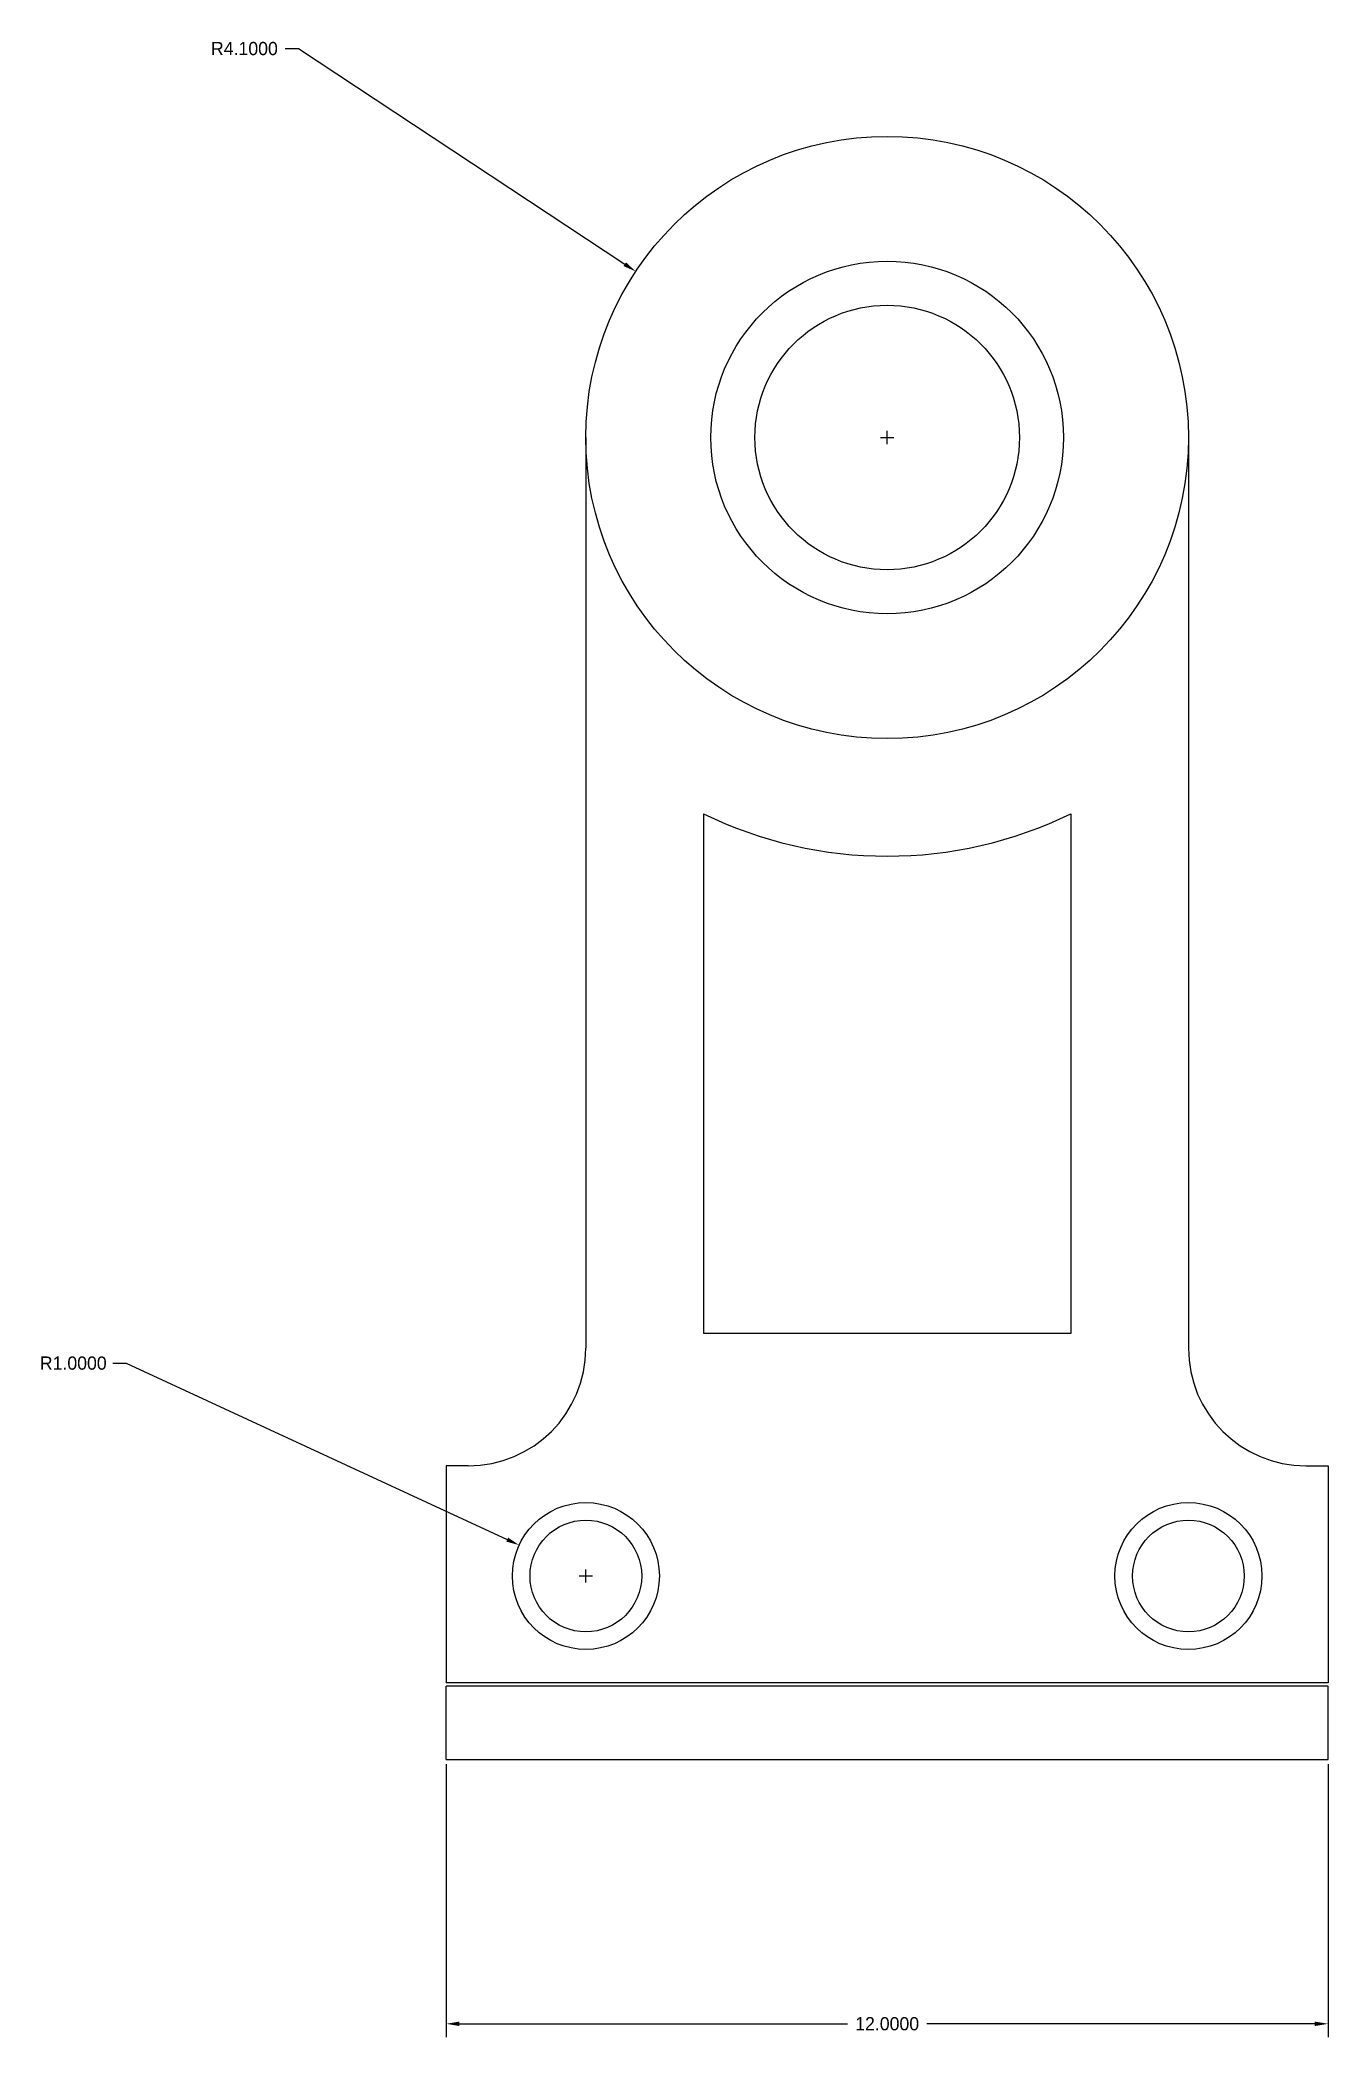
# Model space of a CAD drawing. Header units: inches. Extents: x 38.1 to 55.6, y 8.4 to 35.6.
import ezdxf

# ---------------------------------------------------------------- set-up
doc = ezdxf.new("R2010")
doc.units = ezdxf.units.IN
doc.header["$MEASUREMENT"] = 0
doc.dimstyles.get("Standard").update_dxf_attribs({"dimtxt": 0.18, "dimasz": 0.18, "dimexe": 0.18, "dimexo": 0.0625, "dimgap": 0.09, "dimtad": 0, "dimtih": 1, "dimtoh": 1, "dimdec": 4, "dimzin": 0, "dimdsep": 46, "dimtxsty": 'Standard', "dimcen": 0.09, "dimadec": 0, "dimazin": 0, "dimtfac": 1, "dimtdec": 4, "dimtofl": 0, "dimtmove": 0, "dimatfit": 3, "dimfxl": 1, "dimtolj": 1, "dimtzin": 0, "dimarcsym": 0})

# ---------------------------------------------------------------- blocks, each defined once
blk = doc.blocks.new('*D1')
at = {"color": 0, "lineweight": -2}
for p, q in [((39.094, 17.555), (39.274, 17.555)), ((39.274, 17.555), (44.459, 15.154)), ((45.53, 14.568), (45.53, 14.748)), ((45.44, 14.658), (45.62, 14.658))]:
    blk.add_line(p, q, dxfattribs=at)
at = {"color": 0}
blk.add_solid([(44.472, 15.181), (44.446, 15.126), (44.622, 15.078)], dxfattribs=at)
at = {"layer": 'Defpoints', "color": 0}
for p in [(44.622, 15.078), (45.53, 14.658)]:
    blk.add_point(p, dxfattribs=at)
at = {"color": 0, "insert": (38.554, 17.555), "char_height": 0.18, "attachment_point": 5}
blk.add_mtext('\\A1;R1.0000', dxfattribs=at)
blk = doc.blocks.new('*D2')
at = {"color": 0, "lineweight": -2}
for p, q in [((43.63, 12.095), (43.63, 8.381)), ((55.63, 12.095), (55.63, 8.381)), ((43.81, 8.561), (49.09, 8.561)), ((55.45, 8.561), (50.17, 8.561))]:
    blk.add_line(p, q, dxfattribs=at)
at = {"color": 0}
for points in [[(43.81, 8.591), (43.81, 8.531), (43.63, 8.561)], [(55.45, 8.591), (55.45, 8.531), (55.63, 8.561)]]:
    blk.add_solid(points, dxfattribs=at)
at = {"layer": 'Defpoints', "color": 0}
for p in [(43.63, 12.158), (55.63, 12.158), (55.63, 8.561)]:
    blk.add_point(p, dxfattribs=at)
at = {"color": 0, "insert": (49.63, 8.561), "char_height": 0.18, "attachment_point": 5}
blk.add_mtext('\\A1;12.0000', dxfattribs=at)
blk = doc.blocks.new('*D3')
at = {"color": 0, "lineweight": -2}
for p, q in [((41.438, 35.452), (41.618, 35.452)), ((41.618, 35.452), (46.059, 32.517)), ((49.63, 30.068), (49.63, 30.248)), ((49.54, 30.158), (49.72, 30.158))]:
    blk.add_line(p, q, dxfattribs=at)
at = {"color": 0}
blk.add_solid([(46.076, 32.542), (46.042, 32.492), (46.209, 32.418)], dxfattribs=at)
at = {"layer": 'Defpoints', "color": 0}
for p in [(46.209, 32.418), (49.63, 30.158)]:
    blk.add_point(p, dxfattribs=at)
at = {"color": 0, "insert": (40.883, 35.452), "char_height": 0.18, "attachment_point": 5}
blk.add_mtext('\\A1;R4.1000', dxfattribs=at)

msp = doc.modelspace()

# ---------------------------------------------------------------- linework, layer by layer
for p, q in [((45.52976, 30.1578), (45.52976, 17.7578)), ((49.62976, 30.1578), (49.62976, 30.1578)), ((53.72976, 30.1578), (53.72976, 17.7578)), ((47.12976, 25.0353), (47.12976, 17.9578)), ((52.12976, 25.0353), (52.12976, 17.9578)), ((52.12976, 17.9578), (47.12976, 17.9578)), ((43.62976, 16.1578), (43.62976, 13.20287)), ((43.92976, 16.1578), (43.62976, 16.1578)), ((55.32976, 16.1578), (55.62976, 16.1578)), ((55.62976, 16.1578), (55.62976, 13.20287)), ((55.62976, 13.20287), (43.62976, 13.20287)), ((55.62976, 13.1578), (43.62976, 13.1578)), ((43.62976, 12.1578), (43.62976, 13.1578)), ((55.62976, 12.1578), (55.62976, 13.1578)), ((43.62976, 12.1578), (55.62976, 12.1578))]:
    msp.add_line(p, q)
for centre, radius in [((49.62976, 30.1578), 4.1), ((49.62976, 30.1578), 2.4), ((49.62976, 30.1578), 1.8), ((45.52976, 14.6578), 1), ((53.72976, 14.6578), 1), ((45.52976, 14.6578), 0.76), ((53.72976, 14.6578), 0.76)]:
    msp.add_circle(centre, radius)
for centre, radius, start, end in [((49.62976, 30.1578), 5.7, 243.985634, 296.014366), ((43.92976, 17.7578), 1.6, 270, 0), ((55.32976, 17.7578), 1.6, 180, 270)]:
    msp.add_arc(centre, radius, start, end)

# ---------------------------------------------------------------- dimensions: what is measured, and where the dimension line sits
for center, mpoint, picture, middle in [((49.62976, 30.1578), (46.20915, 32.41819), '*D3', (40.88296, 35.45211)), ((45.52976, 14.6578), (44.62233, 15.07799), '*D1', (38.55379, 17.55465))]:
    dim = msp.add_radius_dim(center=center, mpoint=mpoint, dimstyle='Standard')
    dim.commit()
    dim.dimension.update_dxf_attribs({"geometry": picture, "text_midpoint": middle, "dimtype": 164})
dim = msp.add_aligned_dim(p1=(43.62976, 12.1578), p2=(55.62976, 12.1578), distance=-3.5972, dimstyle='Standard')
dim.commit()
dim.dimension.update_dxf_attribs({"geometry": '*D2', "text_midpoint": (49.62976, 8.56059)})

doc.saveas('drawing.dxf')
